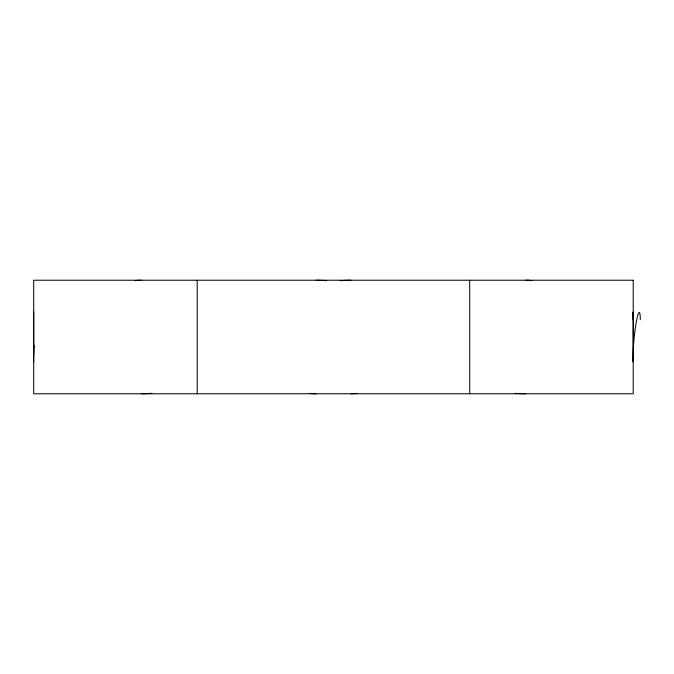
<?xml version="1.0" encoding="UTF-8"?>
<svg xmlns="http://www.w3.org/2000/svg" width="674" height="674" viewBox="0 0 674 674"><rect width="100%" height="100%" fill="white"/><g stroke="black" fill="none" stroke-linecap="round" stroke-linejoin="round"><path stroke-width="1.01" d="M33.7 361.98L33.7 312.02M633.215 361.93L633.215 312.02M469.711 280.224L469.711 393.776M197.204 280.224L197.204 393.776M135.078 280.679A24.702 2.502 5.9 0 1 141.313 280.241M151.844 393.321A24.702 2.502 -5.9 0 1 141.313 393.759M340.21 280.679A24.702 2.502 -5.9 0 1 350.741 280.241M356.976 393.321A24.702 2.502 5.9 0 1 350.741 393.759M525.602 280.241A24.702 2.502 -5.9 0 1 531.837 280.679M525.602 393.759A24.702 2.502 5.9 0 1 515.071 393.321M316.173 280.232A24.702 2.502 5.9 0 1 326.705 280.679M316.173 393.759A24.702 2.502 -5.9 0 1 309.939 393.321M632.524 312.795A24.702 2.502 -84.1 0 1 633.198 319.72M640.292 319.72A24.702 2.502 -84.1 0 0 636.753 319.586A24.702 2.502 -84.1 0 0 633.206 354.288A24.702 2.502 84.1 0 1 632.524 361.205M33.708 354.288A24.702 2.502 -84.1 0 1 34.045 345.223M633.215 280.224L33.7 280.224L33.7 393.776L633.215 393.776L633.215 280.224"/></g></svg>
